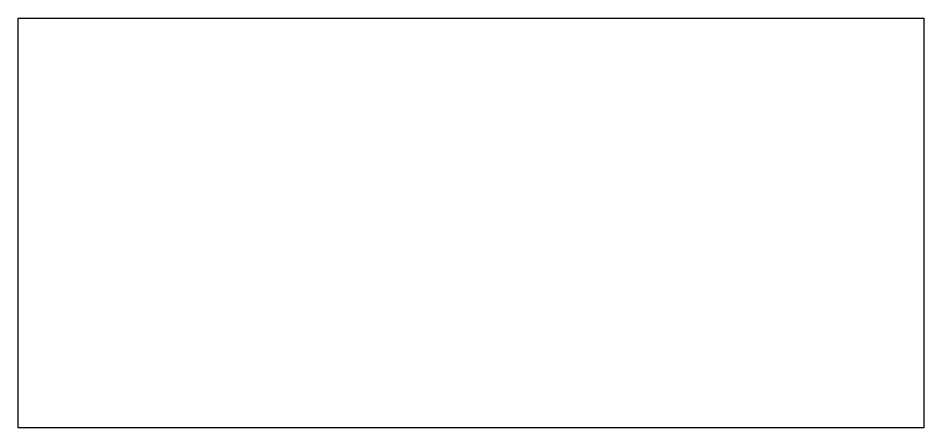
# Model space of a CAD drawing. Header units: millimetres. Extents: x 2932 to 4823, y 1271 to 2127.
import ezdxf

# ---------------------------------------------------------------- set-up
doc = ezdxf.new("R2010")
doc.units = ezdxf.units.MM

msp = doc.modelspace()

# ---------------------------------------------------------------- linework, layer by layer
msp.add_lwpolyline([(2932, 2126.8), (4822.9, 2126.8), (4822.9, 1270.9), (2932, 1270.9)], close=True)

doc.saveas('drawing.dxf')
